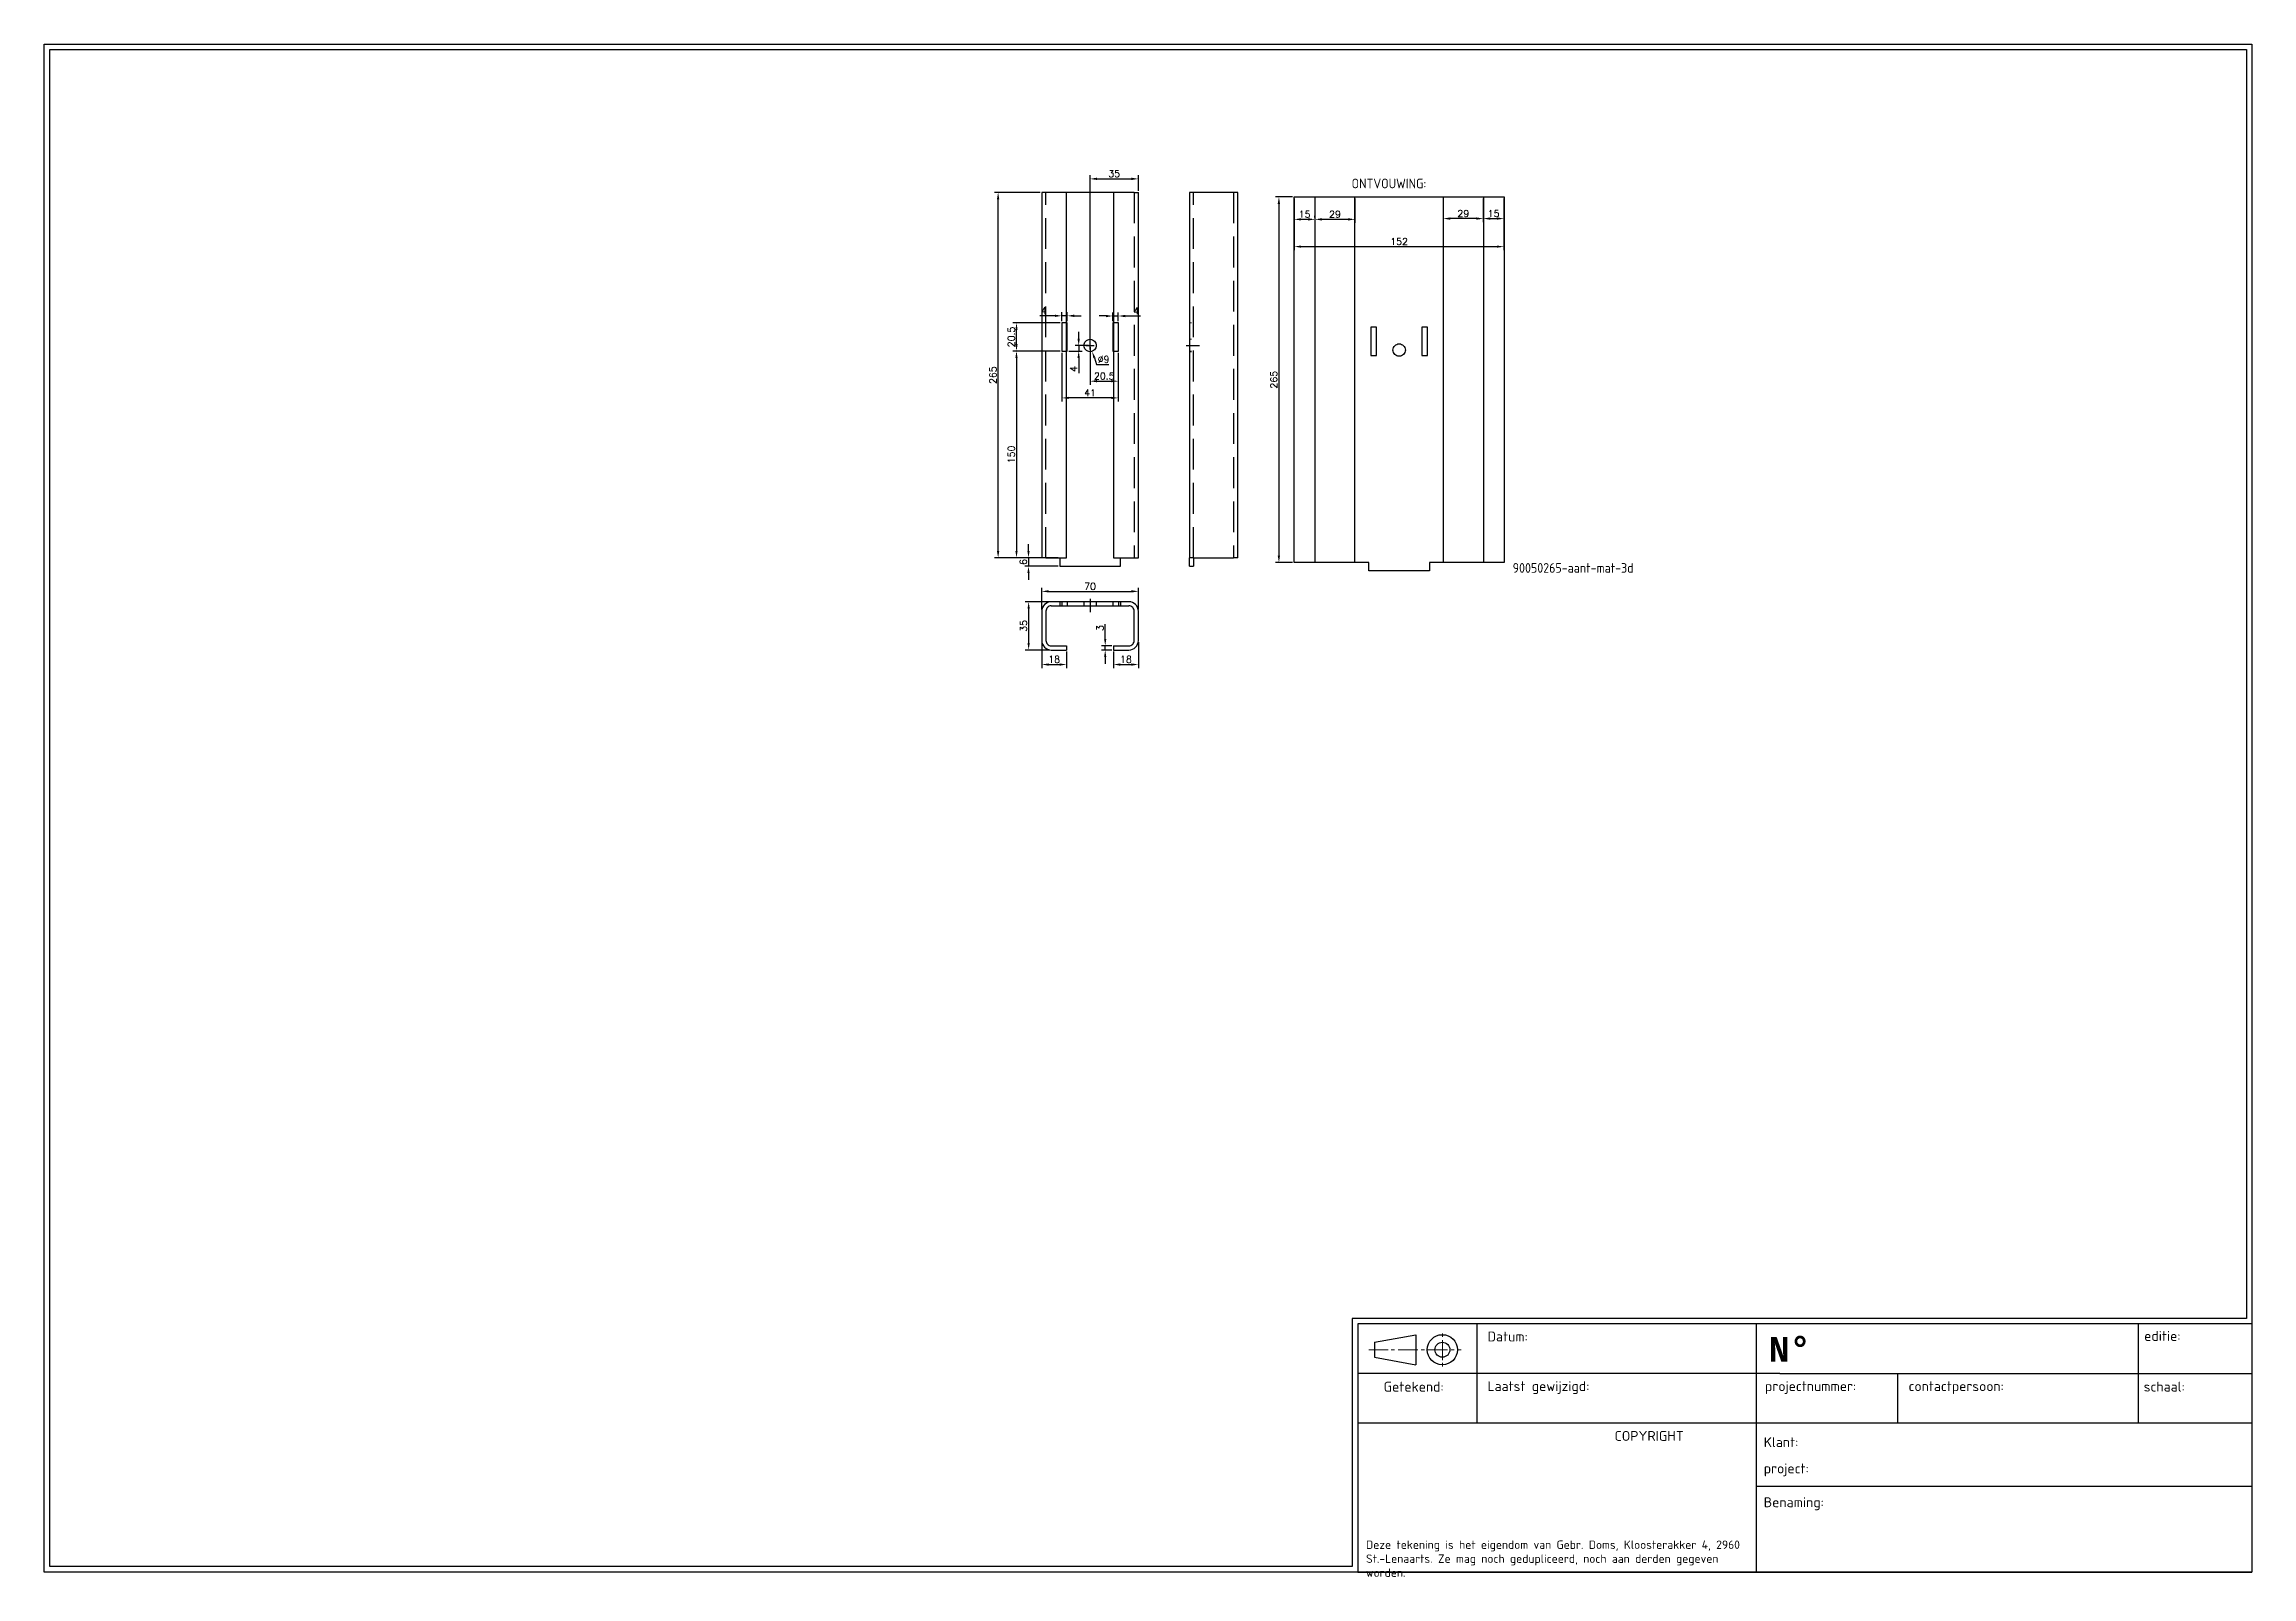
# Paper-space layout 'A3 Hor' of a CAD drawing. Extents: x 250 to 650, y 183 to 461.
# The model-space entities are those that its viewports show. They can reach past a viewport. Long polylines and large blocks are cut down to what shows.
import ezdxf
from ezdxf.enums import TextEntityAlignment as Align

# ---------------------------------------------------------------- set-up
doc = ezdxf.new("R2010")
doc.units = 0
for name, pattern in [('Aslijn', [28.575, 19.05, -3.175, 3.175, -3.175]), ('DASHED', [0.75, 0.5, -0.25]), ('Streeplijn', [10, 7, -3])]:
    doc.linetypes.add(name, pattern=pattern)
doc.layers.get('0').update_dxf_attribs({"linetype": 'CONTINUOUS'})
doc.layers.get('DEFPOINTS').update_dxf_attribs({"linetype": 'CONTINUOUS'})
for name, color, linetype in [('50VOL', 13, 'CONTINUOUS'), ('70VOL', 5, 'CONTINUOUS'), ('7A', 4, 'Aslijn'), ('AM_3', 6, 'Streeplijn'), ('BRANDLIJN', 93, 'CONTINUOUS')]:
    doc.layers.add(name, color=color, linetype=linetype)
doc.layers.add('Hidden (ISO)', color=6, linetype='DASHED', lineweight=5)
doc.layers.add('View', color=9, linetype='CONTINUOUS', plot=False)
doc.styles.add('ISOCPEUR', font='isocpeur.ttf')
doc.styles.add('ROMAND', font='', dxfattribs={"height": 2})
doc.styles.add('ROMANS', font='romans.shx')
doc.styles.get("Standard").update_dxf_attribs({"font": 'isocp.shx'})
doc.styles.get('ROMAND').set_extended_font_data('romand.shx')
doc.dimstyles.new('1_OP_02$0', dxfattribs={"dimscale": 2, "dimtxt": 2.5, "dimasz": 2.5, "dimexe": 1.3, "dimexo": 0.6, "dimgap": 0.6, "dimtad": 1, "dimdec": 1, "dimdsep": 46, "dimtxsty": 'ROMANS', "dimcen": -1.5, "dimclrd": 150, "dimclre": 150, "dimclrt": 5, "dimadec": 0, "dimazin": 0, "dimtfac": 1, "dimtdec": 1, "dimtmove": 0, "dimatfit": 3, "dimfxl": 0, "dimtolj": 1, "dimtzin": 0, "dimarcsym": 0})
doc.dimstyles.new('1_OP_02$3', dxfattribs={"dimscale": 2, "dimtxt": 2.5, "dimasz": 2.5, "dimexe": 1.3, "dimexo": 0.6, "dimgap": 0.6, "dimtad": 1, "dimtoh": 1, "dimdec": 1, "dimdsep": 46, "dimtxsty": 'ROMANS', "dimcen": -1.5, "dimclrd": 150, "dimclre": 150, "dimclrt": 5, "dimadec": 0, "dimazin": 0, "dimtfac": 1, "dimtdec": 1, "dimtofl": 0, "dimtmove": 0, "dimatfit": 0, "dimfxl": 0, "dimtolj": 1, "dimtzin": 0, "dimarcsym": 0})

# ---------------------------------------------------------------- blocks, each defined once
blk = doc.blocks.new('titelhoek1')
for p, q in [((162.06, 45), (0.06, 45)), ((0.06, 45), (0.06, 0)), ((21.62, 45), (21.62, 36)), ((72.32, 0), (72.32, 45)), ((141.44, 45), (141.44, 36)), ((162.06, 45), (162.06, 0)), ((3.12, 41.69), (10.59, 43.05)), ((3.12, 41.69), (3.12, 38.96)), ((10.59, 43.05), (10.59, 37.59)), ((76.56, 36), (0.06, 36)), ((3.12, 38.96), (10.59, 37.59)), ((21.62, 36), (21.62, 27)), ((76.56, 36), (162.06, 36)), ((97.85, 36), (97.85, 27)), ((141.44, 36), (141.44, 27)), ((162.06, 27), (0.06, 27)), ((72.32, 15.59), (162.06, 15.59)), ((0.06, 0), (162.06, 0))]:
    blk.add_line(p, q)
at = {"lineweight": 9}
for p, q in [((2.04, 40.32), (5.55, 40.32)), ((6.12, 40.32), (6.72, 40.32)), ((7.37, 40.32), (10.93, 40.32)), ((11.55, 40.32), (12.15, 40.32)), ((12.78, 40.32), (16.31, 40.32)), ((15.39, 43.28), (15.39, 42.63)), ((15.39, 42.04), (15.39, 38.45)), ((16.96, 40.32), (17.53, 40.32)), ((18.15, 40.32), (18.81, 40.32)), ((15.39, 37.93), (15.39, 37.3))]:
    blk.add_line(p, q, dxfattribs=at)
for radius in [2.73, 1.36]:
    blk.add_circle((15.39, 40.32), radius)
at = {"style": 'ISOCPEUR'}
for s, p in [('Datum:', (23.56, 41.82)), ('editie:', (142.55, 41.92)), ('Getekend:', (4.75, 32.72)), ('Laatst gewijzigd:', (23.56, 32.82)), ('projectnummer:', (73.85, 32.82)), ('contactpersoon:', (99.86, 32.82)), ('schaal:', (142.46, 32.74)), ('COPYRIGHT ', (46.6, 23.8)), ('Klant:', (73.62, 22.67)), ('project:', (73.62, 17.91)), ('Benaming:', (73.62, 11.78))]:
    blk.add_text(s, height=1.8, dxfattribs=at).set_placement(p)
at = {"insert": (74.49, 42.64), "char_height": 4.5, "width": 5, "attachment_point": 1, "style": 'ROMAND'}
blk.add_mtext('{\\fMonospac821 BT|b1|i0|c0|p49;N°}', dxfattribs=at)
at = {"lineweight": 9, "insert": (1.56, 5.74), "char_height": 1.52, "width": 71.22, "attachment_point": 1, "style": 'ISOCPEUR'}
blk.add_mtext('Deze tekening is het eigendom van Gebr. Doms, Kloosterakker 4, 2960 St.-Lenaarts. Ze mag noch gedupliceerd, noch aan derden gegeven worden.', dxfattribs=at)
at = {"style": 'ISOCPEUR'}
for tag, height, p in [('CREATING_DATE', 3, (23.82, 36.49)), ('TEKENINGNR', 4, (82.64, 37.03)), ('MODIFICATION_TIME', 3, (23.82, 27.49)), ('PROJECTNR', 3, (73.74, 27.6)), ('CONTACTPERSOON', 3, (99.76, 27.6)), ('KLANTNAAM', 3, (82.92, 21.47)), ('PROJECTOMSCHRIJVING:', 3, (82.92, 16.68))]:
    blk.add_attdef(tag, text='', height=height, dxfattribs=at).set_placement(p, align=Align.BOTTOM_LEFT)
for tag, height, p in [('VERSIE', 4, (153.41, 36.56)), ('MADE_BY', 3, (11.64, 27.56)), ('SCHAAL', 3, (153.27, 27.56))]:
    blk.add_attdef(tag, text='', height=height, dxfattribs=at).set_placement(p, align=Align.BOTTOM_CENTER)
for tag, p in [('BENAMING1', (75.99, 6.97)), ('BENAMING2', (75.99, 2.97))]:
    blk.add_attdef(tag, p, '', height=3, dxfattribs=at)
blk = doc.blocks.new('*D2')
at = {"layer": '70VOL', "color": 150, "lineweight": -2}
for p, q in [((2702.6, 546.1), (2669.6, 546.1)), ((2672.2, 286.1), (2672.2, 541.1)), ((2702.6, 281.1), (2669.6, 281.1))]:
    blk.add_line(p, q, dxfattribs=at)
at = {"layer": '70VOL', "color": 150}
for points in [[(2671.3, 541.1), (2673, 541.1), (2672.2, 546.1)], [(2671.3, 286.1), (2673, 286.1), (2672.2, 281.1)]]:
    blk.add_solid(points, dxfattribs=at)
at = {"layer": 'DEFPOINTS', "color": 0}
for p in [(2672.2, 546.1), (2703.8, 546.1), (2703.8, 281.1)]:
    blk.add_point(p, dxfattribs=at)
at = {"layer": '70VOL', "color": 5, "insert": (2668.5, 413.6), "char_height": 5, "attachment_point": 5, "rotation": 90, "style": 'ROMANS'}
blk.add_mtext('\\A1;265', dxfattribs=at)
blk = doc.blocks.new('*D3')
at = {"layer": '70VOL', "color": 150, "lineweight": -2}
for p, q in [((2694.2, 286.1), (2694.2, 291.1)), ((2715.6, 281.1), (2691.6, 281.1)), ((2715.6, 275.1), (2691.6, 275.1)), ((2694.2, 281.1), (2694.2, 275.1)), ((2694.2, 270.1), (2694.2, 265.1))]:
    blk.add_line(p, q, dxfattribs=at)
at = {"layer": '70VOL', "color": 150}
for points in [[(2693.4, 286.1), (2695, 286.1), (2694.2, 281.1)], [(2693.4, 270.1), (2695, 270.1), (2694.2, 275.1)]]:
    blk.add_solid(points, dxfattribs=at)
at = {"layer": 'DEFPOINTS', "color": 0}
for p in [(2694.2, 275.1), (2716.8, 281.1), (2716.8, 275.1)]:
    blk.add_point(p, dxfattribs=at)
at = {"layer": '70VOL', "color": 5, "insert": (2690.5, 278.1), "char_height": 5, "attachment_point": 5, "rotation": 90, "style": 'ROMANS'}
blk.add_mtext('\\A1;6', dxfattribs=at)
blk = doc.blocks.new('*D4')
at = {"layer": '70VOL', "color": 150, "lineweight": -2}
for p, q in [((2703.8, 243.6), (2703.8, 259.4)), ((2708.8, 256.8), (2768.8, 256.8)), ((2773.8, 243.6), (2773.8, 259.4))]:
    blk.add_line(p, q, dxfattribs=at)
at = {"layer": '70VOL', "color": 150}
for points in [[(2708.8, 257.7), (2708.8, 256), (2703.8, 256.8)], [(2768.8, 257.7), (2768.8, 256), (2773.8, 256.8)]]:
    blk.add_solid(points, dxfattribs=at)
at = {"layer": 'DEFPOINTS', "color": 0}
for p in [(2773.8, 256.8), (2703.8, 242.4), (2773.8, 242.4)]:
    blk.add_point(p, dxfattribs=at)
at = {"layer": '70VOL', "color": 5, "insert": (2738.8, 260.5), "char_height": 5, "attachment_point": 5, "style": 'ROMANS'}
blk.add_mtext('\\A1;70', dxfattribs=at)
blk = doc.blocks.new('*D5')
at = {"layer": '70VOL', "color": 150, "lineweight": -2}
for p, q in [((2709.5, 249.3), (2691.7, 249.3)), ((2694.3, 244.3), (2694.3, 219.3)), ((2709.5, 214.3), (2691.7, 214.3))]:
    blk.add_line(p, q, dxfattribs=at)
at = {"layer": '70VOL', "color": 150}
for points in [[(2693.5, 244.3), (2695.1, 244.3), (2694.3, 249.3)], [(2693.5, 219.3), (2695.1, 219.3), (2694.3, 214.3)]]:
    blk.add_solid(points, dxfattribs=at)
at = {"layer": 'DEFPOINTS', "color": 0}
for p in [(2710.7, 249.3), (2694.3, 214.3), (2710.7, 214.3)]:
    blk.add_point(p, dxfattribs=at)
at = {"layer": '70VOL', "color": 5, "insert": (2690.6, 231.8), "char_height": 5, "attachment_point": 5, "rotation": 90, "style": 'ROMANS'}
blk.add_mtext('\\A1;35', dxfattribs=at)
blk = doc.blocks.new('*D6')
at = {"layer": '70VOL', "color": 150, "lineweight": -2}
for p, q in [((2703.8, 220), (2703.8, 201.2)), ((2721.8, 213.1), (2721.8, 201.2)), ((2708.8, 203.8), (2716.8, 203.8))]:
    blk.add_line(p, q, dxfattribs=at)
at = {"layer": '70VOL', "color": 150}
for points in [[(2708.8, 204.6), (2708.8, 202.9), (2703.8, 203.8)], [(2716.8, 204.6), (2716.8, 202.9), (2721.8, 203.8)]]:
    blk.add_solid(points, dxfattribs=at)
at = {"layer": 'DEFPOINTS', "color": 0}
for p in [(2703.8, 221.2), (2721.8, 214.3), (2721.8, 203.8)]:
    blk.add_point(p, dxfattribs=at)
at = {"layer": '70VOL', "color": 5, "insert": (2712.8, 207.5), "char_height": 5, "attachment_point": 5, "style": 'ROMANS'}
blk.add_mtext('\\A1;18', dxfattribs=at)
blk = doc.blocks.new('*D7')
at = {"layer": '70VOL', "color": 150, "lineweight": -2}
for p, q in [((2755.8, 213.1), (2755.8, 201.2)), ((2773.8, 220), (2773.8, 201.2)), ((2760.8, 203.8), (2768.8, 203.8))]:
    blk.add_line(p, q, dxfattribs=at)
at = {"layer": '70VOL', "color": 150}
for points in [[(2760.8, 204.6), (2760.8, 202.9), (2755.8, 203.8)], [(2768.8, 204.6), (2768.8, 202.9), (2773.8, 203.8)]]:
    blk.add_solid(points, dxfattribs=at)
at = {"layer": 'DEFPOINTS', "color": 0}
for p in [(2755.8, 214.3), (2773.8, 221.2), (2773.8, 203.8)]:
    blk.add_point(p, dxfattribs=at)
at = {"layer": '70VOL', "color": 5, "insert": (2764.8, 207.5), "char_height": 5, "attachment_point": 5, "style": 'ROMANS'}
blk.add_mtext('\\A1;18', dxfattribs=at)
blk = doc.blocks.new('*D8')
at = {"layer": '70VOL', "color": 150, "lineweight": -2}
for p, q in [((2749.8, 222.3), (2749.8, 233)), ((2754.6, 217.3), (2747.2, 217.3)), ((2754.6, 214.3), (2747.2, 214.3)), ((2749.8, 214.3), (2749.8, 217.3)), ((2749.8, 209.3), (2749.8, 204.3))]:
    blk.add_line(p, q, dxfattribs=at)
at = {"layer": '70VOL', "color": 150}
for points in [[(2749, 222.3), (2750.6, 222.3), (2749.8, 217.3)], [(2749, 209.3), (2750.6, 209.3), (2749.8, 214.3)]]:
    blk.add_solid(points, dxfattribs=at)
at = {"layer": 'DEFPOINTS', "color": 0}
for p in [(2749.8, 217.3), (2755.8, 217.3), (2755.8, 214.3)]:
    blk.add_point(p, dxfattribs=at)
at = {"layer": '70VOL', "color": 5, "insert": (2746.1, 230.2), "char_height": 5, "attachment_point": 5, "rotation": 90, "style": 'ROMANS'}
blk.add_mtext('\\A1;3', dxfattribs=at)
blk = doc.blocks.new('*D9')
at = {"layer": '70VOL', "color": 150, "lineweight": -2}
for p, q in [((2735.8, 435.1), (2741.8, 435.1)), ((2738.8, 432.1), (2738.8, 438.1)), ((2742, 426.1), (2743.6, 421.4)), ((2743.6, 421.4), (2752.4, 421.4))]:
    blk.add_line(p, q, dxfattribs=at)
at = {"layer": '70VOL', "color": 150}
blk.add_solid([(2742.7, 426.4), (2741.2, 425.8), (2740.3, 430.8)], dxfattribs=at)
at = {"layer": 'DEFPOINTS', "color": 0}
for p in [(2737.4, 439.3), (2740.3, 430.8)]:
    blk.add_point(p, dxfattribs=at)
at = {"layer": '70VOL', "color": 5, "insert": (2748.6, 425.1), "char_height": 5, "attachment_point": 5, "style": 'ROMANS'}
blk.add_mtext('\\A1;∅9', dxfattribs=at)
blk = doc.blocks.new('*D10')
at = {"layer": '70VOL', "color": 150, "lineweight": -2}
for p, q in [((2717.1, 431.1), (2682.9, 431.1)), ((2685.5, 426.1), (2685.5, 286.1)), ((2702.6, 281.1), (2682.9, 281.1))]:
    blk.add_line(p, q, dxfattribs=at)
at = {"layer": '70VOL', "color": 150}
for points in [[(2684.7, 426.1), (2686.3, 426.1), (2685.5, 431.1)], [(2684.7, 286.1), (2686.3, 286.1), (2685.5, 281.1)]]:
    blk.add_solid(points, dxfattribs=at)
at = {"layer": 'DEFPOINTS', "color": 0}
for p in [(2718.3, 431.1), (2685.5, 281.1), (2703.8, 281.1)]:
    blk.add_point(p, dxfattribs=at)
at = {"layer": '70VOL', "color": 5, "insert": (2681.8, 356.1), "char_height": 5, "attachment_point": 5, "rotation": 90, "style": 'ROMANS'}
blk.add_mtext('\\A1;150', dxfattribs=at)
blk = doc.blocks.new('*D11')
at = {"layer": '70VOL', "color": 150, "lineweight": -2}
for p, q in [((2738.8, 436.3), (2738.8, 558.5)), ((2743.8, 555.9), (2768.8, 555.9)), ((2773.8, 547.3), (2773.8, 558.5))]:
    blk.add_line(p, q, dxfattribs=at)
at = {"layer": '70VOL', "color": 150}
for points in [[(2743.8, 556.8), (2743.8, 555.1), (2738.8, 555.9)], [(2768.8, 556.8), (2768.8, 555.1), (2773.8, 555.9)]]:
    blk.add_solid(points, dxfattribs=at)
at = {"layer": 'DEFPOINTS', "color": 0}
for p in [(2773.8, 555.9), (2773.8, 546.1), (2738.8, 435.1)]:
    blk.add_point(p, dxfattribs=at)
at = {"layer": '70VOL', "color": 5, "insert": (2756.3, 559.6), "char_height": 5, "attachment_point": 5, "style": 'ROMANS'}
blk.add_mtext('\\A1;35', dxfattribs=at)
blk = doc.blocks.new('*D12')
at = {"layer": '70VOL', "color": 150, "lineweight": -2}
for p, q in [((2738.8, 433.9), (2738.8, 406.6)), ((2759.3, 429.9), (2759.3, 406.6)), ((2743.8, 409.2), (2754.3, 409.2))]:
    blk.add_line(p, q, dxfattribs=at)
at = {"layer": '70VOL', "color": 150}
for points in [[(2743.8, 410.1), (2743.8, 408.4), (2738.8, 409.2)], [(2754.3, 410.1), (2754.3, 408.4), (2759.3, 409.2)]]:
    blk.add_solid(points, dxfattribs=at)
at = {"layer": 'DEFPOINTS', "color": 0}
for p in [(2738.8, 435.1), (2759.3, 431.1), (2759.3, 409.2)]:
    blk.add_point(p, dxfattribs=at)
at = {"layer": '70VOL', "color": 5, "insert": (2749.1, 412.9), "char_height": 5, "attachment_point": 5, "style": 'ROMANS'}
blk.add_mtext('\\A1;20.5', dxfattribs=at)
blk = doc.blocks.new('*D13')
at = {"layer": '70VOL', "color": 150, "lineweight": -2}
for p, q in [((2718.3, 429.9), (2718.3, 394.5)), ((2759.3, 429.9), (2759.3, 394.5)), ((2754.3, 397.1), (2723.3, 397.1))]:
    blk.add_line(p, q, dxfattribs=at)
at = {"layer": '70VOL', "color": 150}
for points in [[(2723.3, 397.9), (2723.3, 396.3), (2718.3, 397.1)], [(2754.3, 397.9), (2754.3, 396.3), (2759.3, 397.1)]]:
    blk.add_solid(points, dxfattribs=at)
at = {"layer": 'DEFPOINTS', "color": 0}
for p in [(2718.3, 431.1), (2759.3, 431.1), (2718.3, 397.1)]:
    blk.add_point(p, dxfattribs=at)
at = {"layer": '70VOL', "color": 5, "insert": (2738.8, 400.8), "char_height": 5, "attachment_point": 5, "style": 'ROMANS'}
blk.add_mtext('\\A1;41', dxfattribs=at)
blk = doc.blocks.new('*D14')
at = {"layer": '70VOL', "color": 150, "lineweight": -2}
for p, q in [((2713.3, 456.6), (2702.4, 456.6)), ((2718.3, 452.8), (2718.3, 459.2)), ((2722.3, 456.6), (2718.3, 456.6)), ((2722.3, 452.8), (2722.3, 459.2)), ((2727.3, 456.6), (2732.3, 456.6))]:
    blk.add_line(p, q, dxfattribs=at)
at = {"layer": '70VOL', "color": 150}
for points in [[(2713.3, 457.5), (2713.3, 455.8), (2718.3, 456.6)], [(2727.3, 457.5), (2727.3, 455.8), (2722.3, 456.6)]]:
    blk.add_solid(points, dxfattribs=at)
at = {"layer": 'DEFPOINTS', "color": 0}
for p in [(2718.3, 456.6), (2718.3, 451.6), (2722.3, 451.6)]:
    blk.add_point(p, dxfattribs=at)
at = {"layer": '70VOL', "color": 5, "insert": (2705.4, 460.3), "char_height": 5, "attachment_point": 5, "style": 'ROMANS'}
blk.add_mtext('\\A1;4', dxfattribs=at)
blk = doc.blocks.new('*D15')
at = {"layer": '70VOL', "color": 150, "lineweight": -2}
for p, q in [((2750.3, 456.5), (2745.3, 456.5)), ((2755.3, 452.8), (2755.3, 459.1)), ((2755.3, 456.5), (2759.3, 456.5)), ((2759.3, 452.8), (2759.3, 459.1)), ((2764.3, 456.5), (2775.3, 456.5))]:
    blk.add_line(p, q, dxfattribs=at)
at = {"layer": '70VOL', "color": 150}
for points in [[(2750.3, 457.3), (2750.3, 455.6), (2755.3, 456.5)], [(2764.3, 457.3), (2764.3, 455.6), (2759.3, 456.5)]]:
    blk.add_solid(points, dxfattribs=at)
at = {"layer": 'DEFPOINTS', "color": 0}
for p in [(2755.3, 451.6), (2759.3, 456.5), (2759.3, 451.6)]:
    blk.add_point(p, dxfattribs=at)
at = {"layer": '70VOL', "color": 5, "insert": (2772.3, 460.2), "char_height": 5, "attachment_point": 5, "style": 'ROMANS'}
blk.add_mtext('\\A1;4', dxfattribs=at)
blk = doc.blocks.new('*D16')
at = {"layer": '70VOL', "color": 150, "lineweight": -2}
for p, q in [((2717.1, 451.6), (2682.9, 451.6)), ((2685.5, 436.1), (2685.5, 446.6)), ((2717.1, 431.1), (2682.9, 431.1))]:
    blk.add_line(p, q, dxfattribs=at)
at = {"layer": '70VOL', "color": 150}
for points in [[(2684.7, 446.6), (2686.3, 446.6), (2685.5, 451.6)], [(2684.7, 436.1), (2686.3, 436.1), (2685.5, 431.1)]]:
    blk.add_solid(points, dxfattribs=at)
at = {"layer": 'DEFPOINTS', "color": 0}
for p in [(2685.5, 451.6), (2718.3, 451.6), (2718.3, 431.1)]:
    blk.add_point(p, dxfattribs=at)
at = {"layer": '70VOL', "color": 5, "insert": (2681.8, 441.3), "char_height": 5, "attachment_point": 5, "rotation": 90, "style": 'ROMANS'}
blk.add_mtext('\\A1;20.5', dxfattribs=at)
blk = doc.blocks.new('*D17')
at = {"layer": '70VOL', "color": 150, "lineweight": -2}
for p, q in [((2737.6, 435.1), (2728, 435.1)), ((2730.6, 440.1), (2730.6, 445.1)), ((2730.6, 435.1), (2730.6, 431.1)), ((2723.5, 431.1), (2733.2, 431.1)), ((2730.6, 426.1), (2730.6, 415.1))]:
    blk.add_line(p, q, dxfattribs=at)
at = {"layer": '70VOL', "color": 150}
for points in [[(2729.7, 440.1), (2731.4, 440.1), (2730.6, 435.1)], [(2729.7, 426.1), (2731.4, 426.1), (2730.6, 431.1)]]:
    blk.add_solid(points, dxfattribs=at)
at = {"layer": 'DEFPOINTS', "color": 0}
for p in [(2738.8, 435.1), (2722.3, 431.1), (2730.6, 431.1)]:
    blk.add_point(p, dxfattribs=at)
at = {"layer": '70VOL', "color": 5, "insert": (2726.9, 418.1), "char_height": 5, "attachment_point": 5, "rotation": 90, "style": 'ROMANS'}
blk.add_mtext('\\A1;4', dxfattribs=at)
blk = doc.blocks.new('*D18')
at = {"layer": '70VOL', "color": 150, "lineweight": -2}
for p, q in [((2885.6, 542.8), (2873.1, 542.8)), ((2875.7, 537.8), (2875.7, 282.8)), ((2885.6, 277.8), (2873.1, 277.8))]:
    blk.add_line(p, q, dxfattribs=at)
at = {"layer": '70VOL', "color": 150}
for points in [[(2874.8, 537.8), (2876.5, 537.8), (2875.7, 542.8)], [(2874.8, 282.8), (2876.5, 282.8), (2875.7, 277.8)]]:
    blk.add_solid(points, dxfattribs=at)
at = {"layer": 'DEFPOINTS', "color": 0}
for p in [(2886.8, 542.8), (2875.7, 277.8), (2886.8, 277.8)]:
    blk.add_point(p, dxfattribs=at)
at = {"layer": '70VOL', "color": 5, "insert": (2872, 410.3), "char_height": 5, "attachment_point": 5, "rotation": 90, "style": 'ROMANS'}
blk.add_mtext('\\A1;265', dxfattribs=at)
blk = doc.blocks.new('*D19')
at = {"layer": '70VOL', "color": 150, "lineweight": -2}
for p, q in [((2886.8, 541.6), (2886.8, 504.2)), ((3038.8, 541.6), (3038.8, 504.2)), ((2891.8, 506.8), (3033.8, 506.8))]:
    blk.add_line(p, q, dxfattribs=at)
at = {"layer": '70VOL', "color": 150}
for points in [[(2891.8, 507.6), (2891.8, 506), (2886.8, 506.8)], [(3033.8, 507.6), (3033.8, 506), (3038.8, 506.8)]]:
    blk.add_solid(points, dxfattribs=at)
at = {"layer": 'DEFPOINTS', "color": 0}
for p in [(2886.8, 542.8), (3038.8, 542.8), (3038.8, 506.8)]:
    blk.add_point(p, dxfattribs=at)
at = {"layer": '70VOL', "color": 5, "insert": (2962.8, 510.5), "char_height": 5, "attachment_point": 5, "style": 'ROMANS'}
blk.add_mtext('\\A1;152', dxfattribs=at)
blk = doc.blocks.new('*D20')
at = {"layer": '70VOL', "color": 150, "lineweight": -2}
for p, q in [((2886.8, 541.6), (2886.8, 524)), ((2901.8, 541.6), (2901.8, 524)), ((2891.8, 526.6), (2896.8, 526.6))]:
    blk.add_line(p, q, dxfattribs=at)
at = {"layer": '70VOL', "color": 150}
for points in [[(2891.8, 527.4), (2891.8, 525.7), (2886.8, 526.6)], [(2896.8, 527.4), (2896.8, 525.7), (2901.8, 526.6)]]:
    blk.add_solid(points, dxfattribs=at)
at = {"layer": 'DEFPOINTS', "color": 0}
for p in [(2886.8, 542.8), (2901.8, 542.8), (2901.8, 526.6)]:
    blk.add_point(p, dxfattribs=at)
at = {"layer": '70VOL', "color": 5, "insert": (2894.3, 530.3), "char_height": 5, "attachment_point": 5, "style": 'ROMANS'}
blk.add_mtext('\\A1;15', dxfattribs=at)
blk = doc.blocks.new('*D23')
at = {"layer": '70VOL', "color": 150, "lineweight": -2}
for p, q in [((3023.8, 541.6), (3023.8, 524.5)), ((3038.8, 541.6), (3038.8, 524.5)), ((3028.8, 527.1), (3033.8, 527.1))]:
    blk.add_line(p, q, dxfattribs=at)
at = {"layer": '70VOL', "color": 150}
for points in [[(3028.8, 528), (3028.8, 526.3), (3023.8, 527.1)], [(3033.8, 528), (3033.8, 526.3), (3038.8, 527.1)]]:
    blk.add_solid(points, dxfattribs=at)
at = {"layer": 'DEFPOINTS', "color": 0}
for p in [(3023.8, 542.8), (3038.8, 542.8), (3038.8, 527.1)]:
    blk.add_point(p, dxfattribs=at)
at = {"layer": '70VOL', "color": 5, "insert": (3031.3, 530.8), "char_height": 5, "attachment_point": 5, "style": 'ROMANS'}
blk.add_mtext('\\A1;15', dxfattribs=at)
blk = doc.blocks.new('*D24')
at = {"layer": '70VOL', "color": 150, "lineweight": -2}
for p, q in [((2901.8, 527.8), (2901.8, 529.2)), ((2930.8, 541.6), (2930.8, 524)), ((2906.8, 526.6), (2925.8, 526.6))]:
    blk.add_line(p, q, dxfattribs=at)
at = {"layer": '70VOL', "color": 150}
for points in [[(2906.8, 527.4), (2906.8, 525.7), (2901.8, 526.6)], [(2925.8, 527.4), (2925.8, 525.7), (2930.8, 526.6)]]:
    blk.add_solid(points, dxfattribs=at)
at = {"layer": 'DEFPOINTS', "color": 0}
for p in [(2930.8, 542.8), (2901.8, 526.6), (2930.8, 526.6)]:
    blk.add_point(p, dxfattribs=at)
at = {"layer": '70VOL', "color": 5, "insert": (2916.3, 530.3), "char_height": 5, "attachment_point": 5, "style": 'ROMANS'}
blk.add_mtext('\\A1;29', dxfattribs=at)
blk = doc.blocks.new('*D25')
at = {"layer": '70VOL', "color": 150, "lineweight": -2}
for p, q in [((2994.8, 541.6), (2994.8, 524.5)), ((3023.8, 541.6), (3023.8, 524.5)), ((3018.8, 527.1), (2999.8, 527.1))]:
    blk.add_line(p, q, dxfattribs=at)
at = {"layer": '70VOL', "color": 150}
for points in [[(2999.8, 528), (2999.8, 526.3), (2994.8, 527.1)], [(3018.8, 528), (3018.8, 526.3), (3023.8, 527.1)]]:
    blk.add_solid(points, dxfattribs=at)
at = {"layer": 'DEFPOINTS', "color": 0}
for p in [(2994.8, 542.8), (3023.8, 542.8), (2994.8, 527.1)]:
    blk.add_point(p, dxfattribs=at)
at = {"layer": '70VOL', "color": 5, "insert": (3009.3, 530.8), "char_height": 5, "attachment_point": 5, "style": 'ROMANS'}
blk.add_mtext('\\A1;29', dxfattribs=at)

msp = doc.modelspace()

# ---------------------------------------------------------------- linework, layer by layer
at = {"layer": '50VOL', "ltscale": 0.2}
for p, q in [((2703.84, 546.09), (2703.84, 281.09)), ((2706.84, 546.09), (2703.84, 546.09)), ((2721.84, 546.09), (2706.84, 546.09)), ((2755.84, 546.09), (2721.84, 546.09)), ((2721.84, 281.09), (2721.84, 546.09)), ((2770.84, 546.09), (2755.84, 546.09)), ((2755.84, 546.09), (2755.84, 281.09)), ((2770.84, 546.09), (2773.84, 546.09)), ((2773.84, 281.09), (2773.84, 546.09)), ((2810.8, 546.09), (2810.8, 281.09)), ((2813.8, 546.09), (2810.8, 546.09)), ((2842.8, 546.09), (2813.8, 546.09)), ((2845.8, 546.09), (2842.8, 546.09)), ((2845.8, 281.09), (2845.8, 546.09)), ((2886.82, 542.78), (3038.84, 542.78)), ((2886.82, 277.78), (2886.82, 542.78)), ((2901.82, 542.78), (2901.82, 277.78)), ((2930.82, 277.78), (2930.82, 542.78)), ((2994.84, 542.78), (2994.84, 277.78)), ((3023.84, 542.78), (3023.84, 277.78)), ((3038.84, 542.78), (3038.84, 277.78)), ((2722.34, 451.59), (2721.84, 451.59)), ((2722.34, 431.09), (2722.34, 451.59)), ((2755.84, 451.59), (2755.34, 451.59)), ((2755.34, 451.59), (2755.34, 431.09)), ((2942.33, 448.28), (2942.33, 427.78)), ((2946.33, 448.28), (2942.33, 448.28)), ((2946.33, 427.78), (2946.33, 448.28)), ((2979.33, 448.28), (2979.33, 427.78)), ((2983.33, 448.28), (2979.33, 448.28)), ((2983.33, 427.78), (2983.33, 448.28)), ((2721.84, 431.09), (2722.34, 431.09)), ((2755.34, 431.09), (2755.84, 431.09)), ((2942.33, 427.78), (2946.33, 427.78)), ((2979.33, 427.78), (2983.33, 427.78)), ((2706.84, 281.09), (2703.84, 281.09)), ((2706.84, 281.09), (2721.84, 281.09)), ((2716.84, 281.09), (2716.84, 275.09)), ((2716.84, 275.09), (2760.84, 275.09)), ((2755.84, 281.09), (2770.84, 281.09)), ((2760.84, 275.09), (2760.84, 281.09)), ((2770.84, 281.09), (2773.84, 281.09)), ((2813.8, 281.09), (2810.8, 281.09)), ((2810.8, 275.09), (2810.8, 281.09)), ((2810.8, 275.09), (2813.8, 275.09)), ((2813.8, 281.09), (2842.8, 281.09)), ((2813.8, 281.09), (2813.8, 275.09)), ((2845.8, 281.09), (2842.8, 281.09)), ((2940.83, 277.78), (2886.82, 277.78)), ((2940.83, 271.78), (2940.83, 277.78)), ((3038.84, 277.78), (2984.83, 277.78)), ((2984.83, 277.78), (2984.83, 271.78)), ((2984.83, 271.78), (2940.83, 271.78)), ((2703.84, 242.4), (2703.84, 221.2)), ((2706.84, 242.4), (2706.84, 221.2)), ((2716.84, 249.3), (2710.74, 249.3)), ((2710.74, 246.3), (2716.84, 246.3)), ((2760.84, 249.3), (2716.84, 249.3)), ((2716.84, 249.3), (2716.84, 246.3)), ((2716.84, 246.3), (2760.84, 246.3)), ((2766.94, 249.3), (2760.84, 249.3)), ((2760.84, 249.3), (2760.84, 246.3)), ((2760.84, 246.3), (2766.94, 246.3)), ((2770.84, 221.2), (2770.84, 242.4)), ((2773.84, 221.2), (2773.84, 242.4)), ((2710.74, 217.3), (2721.84, 217.3)), ((2710.74, 214.3), (2721.84, 214.3)), ((2721.84, 217.3), (2721.84, 214.3)), ((2755.84, 217.3), (2766.94, 217.3)), ((2755.84, 217.3), (2755.84, 214.3)), ((2755.84, 214.3), (2766.94, 214.3))]:
    msp.add_line(p, q, dxfattribs=at)
for centre in [(2738.84, 435.09), (2962.83, 431.78)]:
    msp.add_circle(centre, 4.5, dxfattribs=at)
for centre, radius, start, end in [((2710.74, 242.4), 6.9, 90, 180), ((2710.74, 242.4), 3.9, 90, 180), ((2766.94, 242.4), 6.9, 0, 90), ((2766.94, 242.4), 3.9, 0, 90), ((2710.74, 221.2), 6.9, 180, 270), ((2710.74, 221.2), 3.9, 180, 270), ((2766.94, 221.2), 3.9, 270, 0), ((2766.94, 221.2), 6.9, 270, 0)]:
    msp.add_arc(centre, radius, start, end, dxfattribs=at)
at = {"layer": '7A'}
for p, q in [((2808.37, 435.09), (2818.15, 435.09)), ((2738.84, 251.49), (2738.84, 241.72))]:
    msp.add_line(p, q, dxfattribs=at)
at = {"layer": 'AM_3', "ltscale": 0.2}
for p, q in [((2706.84, 281.09), (2706.84, 546.09)), ((2770.84, 546.09), (2770.84, 281.09)), ((2813.8, 281.09), (2813.8, 546.09)), ((2842.8, 546.09), (2842.8, 281.09)), ((2718.34, 451.59), (2718.34, 431.09)), ((2721.84, 451.59), (2718.34, 451.59)), ((2759.34, 451.59), (2755.84, 451.59)), ((2759.34, 431.09), (2759.34, 451.59)), ((2718.34, 431.09), (2721.84, 431.09)), ((2755.84, 431.09), (2759.34, 431.09)), ((2718.34, 249.3), (2718.34, 246.3)), ((2722.34, 249.3), (2722.34, 246.3)), ((2734.34, 249.3), (2734.34, 246.3)), ((2743.34, 249.3), (2743.34, 246.3)), ((2755.34, 249.3), (2755.34, 246.3)), ((2759.34, 249.3), (2759.34, 246.3))]:
    msp.add_line(p, q, dxfattribs=at)
at = {"layer": 'Hidden (ISO)', "ltscale": 0.2}
for p, q in [((2810.8, 451.59), (2813.8, 451.59)), ((2810.8, 439.59), (2813.8, 439.59)), ((2810.8, 431.09), (2813.8, 431.09)), ((2810.8, 430.59), (2813.8, 430.59))]:
    msp.add_line(p, q, dxfattribs=at)

# ---------------------------------------------------------------- texts
at = {"layer": '70VOL', "ltscale": 0.2}
msp.add_text('ONTVOUWING:', height=7, dxfattribs=at).set_placement((2928.38, 549.09, 10.81))
at = {"layer": 'BRANDLIJN', "ltscale": 0.2}
msp.add_text('90050265-aant-mat-3d', height=7, dxfattribs=at).set_placement((3045.1, 270.32, 10.81))

# ---------------------------------------------------------------- dimensions: what is measured, and where the dimension line sits
at = {"layer": '70VOL'}
for base, p1, p2, picture, middle in [((2773.84, 555.92), (2738.84, 435.09), (2773.84, 546.09), '*D11', (2756.34, 559.62)), ((2901.82, 526.56), (2886.82, 542.78), (2901.82, 542.78), '*D20', (2894.32, 530.26)), ((2930.82, 526.56), (2901.82, 526.56), (2930.82, 542.78), '*D24', (2916.32, 530.26)), ((2994.84, 527.13), (3023.84, 542.78), (2994.84, 542.78), '*D25', (3009.34, 530.83)), ((3038.84, 527.13), (3023.84, 542.78), (3038.84, 542.78), '*D23', (3031.34, 530.83)), ((2718.34, 456.64), (2722.34, 451.59), (2718.34, 451.59), '*D14', (2705.35, 460.34)), ((2759.34, 456.46), (2755.34, 451.59), (2759.34, 451.59), '*D15', (2772.33, 460.16)), ((2759.34, 409.22), (2738.84, 435.09), (2759.34, 431.09), '*D12', (2749.09, 412.92)), ((2718.34, 397.08), (2759.34, 431.09), (2718.34, 431.09), '*D13', (2738.84, 400.78)), ((2773.84, 256.83), (2703.84, 242.4), (2773.84, 242.4), '*D4', (2738.84, 260.53)), ((2721.84, 203.78), (2703.84, 221.2), (2721.84, 214.3), '*D6', (2712.84, 207.48)), ((2773.84, 203.78), (2755.84, 214.3), (2773.84, 221.2), '*D7', (2764.84, 207.48))]:
    dim = msp.add_linear_dim(base=base, p1=p1, p2=p2, dimstyle='1_OP_02$0', dxfattribs=at)
    dim.commit()
    dim.dimension.update_dxf_attribs({"geometry": picture, "text_midpoint": middle})
at = {"layer": '70VOL', "ltscale": 0.2}
for base, p1, p2, picture, middle in [((2672.17, 546.09), (2703.84, 281.09), (2703.84, 546.09), '*D2', (2668.47, 413.59)), ((2694.19, 275.09), (2716.84, 281.09), (2716.84, 275.09), '*D3', (2690.49, 278.09))]:
    dim = msp.add_linear_dim(base=base, p1=p1, p2=p2, angle=270, dimstyle='1_OP_02$0', dxfattribs=at)
    dim.commit()
    dim.dimension.update_dxf_attribs({"geometry": picture, "text_midpoint": middle})
at = {"layer": '70VOL'}
for base, p1, p2, picture, middle in [((2875.65, 277.78), (2886.82, 542.78), (2886.82, 277.78), '*D18', (2871.95, 410.28)), ((2685.51, 451.59), (2718.34, 431.09), (2718.34, 451.59), '*D16', (2681.81, 441.34)), ((2730.58, 431.09), (2738.84, 435.09), (2722.34, 431.09), '*D17', (2726.88, 418.11)), ((2685.51, 281.09), (2718.34, 431.09), (2703.84, 281.09), '*D10', (2681.81, 356.09)), ((2694.31, 214.3), (2710.74, 249.3), (2710.74, 214.3), '*D5', (2690.61, 231.8)), ((2749.79, 217.3), (2755.84, 214.3), (2755.84, 217.3), '*D8', (2746.09, 230.16))]:
    dim = msp.add_linear_dim(base=base, p1=p1, p2=p2, angle=90, dimstyle='1_OP_02$0', dxfattribs=at)
    dim.commit()
    dim.dimension.update_dxf_attribs({"geometry": picture, "text_midpoint": middle})
dim = msp.add_linear_dim(base=(3038.84, 506.79), p1=(2886.82, 542.78), p2=(3038.84, 542.78), dimstyle='1_OP_02$0', dxfattribs=at)
dim.commit()
dim.dimension.update_dxf_attribs({"geometry": '*D19', "text_midpoint": (2962.83, 506.79), "dimtype": 160})
dim = msp.add_diameter_dim_2p(p1=(2737.37, 439.34), p2=(2740.31, 430.84), dimstyle='1_OP_02$3', dxfattribs=at)
dim.commit()
dim.dimension.update_dxf_attribs({"geometry": '*D9', "text_midpoint": (2748.6, 421.39), "dimtype": 163})

psp = doc.layouts.new('A3 Hor')

# ---------------------------------------------------------------- linework, layer by layer
psp.add_lwpolyline([(249.57, 460.94), (649.57, 460.94), (649.57, 183.94), (249.57, 183.94)], close=True)
at = {"layer": 'View'}
psp.add_lwpolyline([(250.57, 459.94), (648.57, 459.94), (648.57, 229.94), (486.57, 229.94), (486.57, 184.94), (250.57, 184.94), (250.57, 459.94)], close=True, dxfattribs=at)

# ---------------------------------------------------------------- block references
psp.add_blockref('titelhoek1', (487.51, 183.94))

# ---------------------------------------------------------------- viewports
vp = psp.add_viewport(center=(449.57, 322.44), size=(398, 275), view_center_point=(2780.82, 99.64), view_height=1100, dxfattribs=at)
vp.dxf.flags = 0x10000  # cut along an outline
vp.dxf.clipping_boundary_handle = psp.add_lwpolyline([(250.57, 459.94), (648.57, 459.94), (648.57, 229.94), (486.57, 229.94), (486.57, 184.94), (250.57, 184.94), (250.57, 459.94)], format="xyb", close=True, dxfattribs={"invisible": 1}).dxf.handle

doc.saveas('drawing.dxf')
